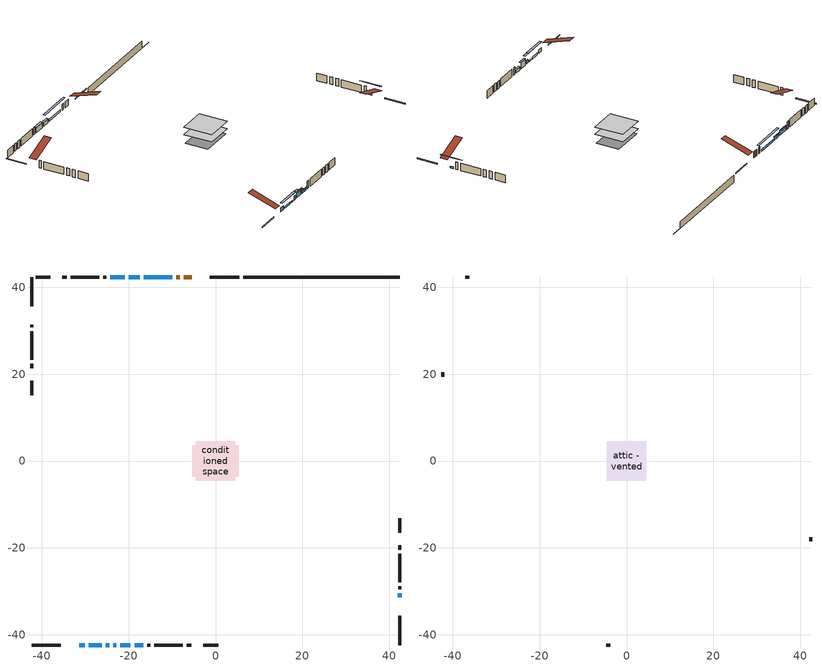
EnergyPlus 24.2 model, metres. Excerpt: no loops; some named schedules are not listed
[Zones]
conditioned space
 floor adiabatic (AdiabaticFloorConstruction): -4.57,-4.57 -4.57,4.57 4.57,4.57 4.57,-4.57 z1.19
 floor foundation (Slab1 construction): -5.33,-3.66 -5.33,3.66 5.33,3.66 5.33,-3.66 z-1.1
 wall outside (RimJoist1 construction): 5.47,42.37 -1.27,42.37 / -42.37,-42.37 -35.62,-42.37 / -42.37,42.37 -42.37,35.62 / 42.37,-42.37 42.37,-35.62 z1.19:1.49
 wall outside (AdiabaticWallConstruction 1): -5.48,42.37 -7.26,42.37 / -8.19,42.37 -9.05,42.37 z1.19:3.22
 wall outside (AdiabaticWallConstruction): -31.42,-42.37 -30.1,-42.37 / -23.55,-42.37 -22.89,-42.37 z1.19:2.41; -9.98,42.37 -16.53,42.37 z1.19:1.88; -29.17,-42.37 -26.19,-42.37 / 42.37,-31.42 42.37,-30.42 z1.19:1.78; -25.27,-42.37 -24.48,-42.37 z1.19:1.6; -17.46,42.37 -20,42.37 z1.19:2.33; -20.93,42.37 -24.23,42.37 z1.19:2.71; -21.96,-42.37 -19.57,-42.37 z1.19:3.15; -18.65,-42.37 -16.62,-42.37 z1.19:2.05
 wall outside (Wall1 construction): -25.16,42.37 -25.82,42.37 / -15.69,-42.37 -15.03,-42.37 / -42.37,31.42 -42.37,30.76 / 42.37,-29.5 42.37,-28.84 z1.19:3.63
 wall outside (Wall2 construction): -26.74,42.37 -33.31,42.37 / -14.1,-42.37 -7.54,-42.37 / -42.37,29.83 -42.37,23.27 / 42.37,-27.91 42.37,-21.35 z1.19:3.63
 wall outside (Wall3 construction): -34.23,42.37 -35.23,42.37 / -6.61,-42.37 -5.62,-42.37 / -42.37,22.34 -42.37,21.35 / 42.37,-20.42 42.37,-19.43 z1.19:3.63
 wall outside (Wall5 construction): -38.08,42.37 -41.44,42.37 / -2.77,-42.37 0.59,-42.37 / -42.37,18.5 -42.37,15.14 / 42.37,-16.58 42.37,-13.22 z1.19:3.63
 wall foundation (FoundationWall1 construction): 6.4,42.37,-1.1 6.4,42.37,1.19 38.31,42.37,1.19 38.31,42.37,-1 42.37,42.37,-1 42.37,42.37,-1.1
 window (WindowConstruction 4): -31.42,-42.37 -30.1,-42.37 z1.19:2.41
 window (WindowConstruction 7): -9.98,42.37 -16.53,42.37 z1.19:1.88
 window (WindowConstruction 8): -29.17,-42.37 -26.2,-42.37 z1.19:1.78
 window (WindowConstruction 9): -25.27,-42.37 -24.48,-42.37 z1.19:1.6
 window (WindowConstruction 5): -23.55,-42.37 -22.89,-42.37 z1.19:2.41
 window (WindowConstruction): -17.46,42.37 -20,42.37 z1.19:2.33
 window (WindowConstruction 1): -20.93,42.37 -24.23,42.37 z1.19:2.71
 window (WindowConstruction 2): -21.96,-42.37 -19.57,-42.37 z1.19:3.15
 window (WindowConstruction 3): -18.65,-42.37 -16.62,-42.37 z1.19:2.05
 window (WindowConstruction 6): 42.37,-31.42 42.37,-30.43 z1.19:1.78
 door (Door): -5.48,42.37 -7.26,42.37 z1.19:3.22
 door (Door 1): -8.19,42.37 -9.05,42.37 z1.19:3.22
 ceiling adiabatic (AdiabaticFloorConstruction): 4.57,-4.57 4.57,4.57 -4.57,4.57 -4.57,-4.57 z1.19
attic - vented
 floor to conditioned space (Floor1 construction Reversed): -4.57,-4.57 -4.57,4.57 4.57,4.57 4.57,-4.57 z3.63
 wall outside (Wall4 construction): -36.16,42.37 -37.15,42.37 / -4.69,-42.37 -3.7,-42.37 / -42.37,20.42 -42.37,19.43 / 42.37,-18.5 42.37,-17.51 z1.19:3.63
 roof outside (Roof1 construction): -4.55,42.37,3.63 -4.55,33.46,6.6 -2.2,33.46,6.6 -2.2,42.37,3.63; -32.35,-42.37,3.63 -32.35,-33.46,6.6 -34.69,-33.46,6.6 -34.69,-42.37,3.63; -42.37,32.35,3.63 -33.46,32.35,6.6 -33.46,34.69,6.6 -42.37,34.69,3.63; 42.37,-32.35,3.63 33.46,-32.35,6.6 33.46,-34.69,6.6 42.37,-34.69,3.63
shading: -19.15,42.37 -7.36,42.37 -7.36,42.98 -19.15,42.98 z4.5; -23.7,-42.37 -31.67,-42.37 -31.67,-42.98 -23.7,-42.98 z4.27; -21.98,-42.37 -27.77,-42.37 -27.77,-42.98 -21.98,-42.98 z4.09; -20.15,42.37 -17.31,42.37 -17.31,42.98 -20.15,42.98 z2.48; -24.38,42.37 -20.78,42.37 -20.78,42.98 -24.38,42.98 z2.86; -19.42,-42.37 -22.11,-42.37 -22.11,-42.98 -19.42,-42.98 z3.3; -16.47,-42.37 -18.79,-42.37 -18.79,-42.98 -16.47,-42.98 z2.2; 42.37,-27.37 42.37,-34.47 42.66,-34.47 42.66,-27.37 z4.83
[Building]
Building 1: Terrain=Suburbs
[Site:Location]
Sudbury AP_ON: Latitude {deg}=46.63; Longitude {deg}=-80.8; Time Zone {hr}=-5; Elevation {m}=348; Keep Site Location Information=Yes
[Site:GroundTemperature:Shallow]
-0.3816, -2.62727, -2.80711, -1.74143, 2.53671, 6.79491, 10.4865, 12.8251, 13.0238, 11.1217, 7.52425, 3.39668
[Site:WaterMainsTemperature]
Calculation Method=Schedule; Temperature Schedule=mains temperature schedule
[Material] Roughness=Rough; Thermal Absorptance=0.9
Name | Thickness {m} | Conductivity {W/m-K} | Density {kg/m3} | Specific Heat {J/kg-K} | Solar Absorptance | Visible Absorptance
asphalt or fiberglass shingles | 0.00635 | 0.162714 | 1121.4 | 1465.45 | 0.4 | 0.4
ceiling loosefill ins | 0.169333 | 0.0480833 | 16.02 | 1046.75 | 0.7 | 0.7
ceiling stud and cavity | 0.1397 | 0.296031 | 65.682 | 1177.47 | 0.7 | 0.7
concrete 4.0 in. | 0.1016 | 1.803125 | 2242.8 | 837.4 | 0.7 | 0.7
concrete 8.0 in. | 0.2032 | 1.803125 | 2242.8 | 837.4 | 0.7 | 0.7
door material | 0.04445 | 0.188738 | 512.64 | 1214.23 | 0.7 | 0.7
door material 1 | 0.04445 | 0.0451087 | 512.64 | 1214.23 | 0.7 | 0.7
exterior vertical ins | 0.00990455 | 0.029427 | 32.04 | 1214.23 | 0.7 | 0.7
floor covering | 0.0127 | 0.0433444 | 54.468 | 1339.84 | 0.6 | 0.6
floor rigid ins; wall rigid ins | 0.512978 | 0.029427 | 32.04 | 1214.23 | 0.7 | 0.7
floor stud and cavity | 0.1397 | 1.75129 | 37.0049 | 1207.88 | 0.7 | 0.7
furniture material conditioned space 1 | 0.1524 | 0.115458 | 640.8 | 1214.23 | 0.6 | 0.6
gypsum board | 0.0127 | 0.160291 | 801 | 837.4 | 0.6 | 0.6
gypsum board 1 | 0.0127 | 0.160291 | 801 | 837.4 | 0.7 | 0.7
osb sheathing 0.5 in. | 0.0127 | 0.115458 | 512.64 | 1214.23 | 0.7 | 0.7
osb sheathing 0.75 in. | 0.01905 | 0.115458 | 512.64 | 1214.23 | 0.7 | 0.7
osb sheathing 2.0 in. | 0.0508 | 0.115458 | 512.64 | 1214.23 | 0.7 | 0.7
rim joist rigid ins | 0.051816 | 0.029427 | 32.04 | 1214.23 | 0.7 | 0.7
rim joist stud and cavity | 0.0508 | 0.275866 | 125.044 | 1163.47 | 0.6 | 0.6
wall stud and cavity | 0.1397 | 0.0844924 | 139.0536 | 1170.24 | 0.7 | 0.7
wall stud and cavity 1 | 0.1397 | 0.100049 | 139.0536 | 1170.24 | 0.7 | 0.7
wall stud and cavity 2 | 0.1397 | 0.09204 | 139.0536 | 1170.24 | 0.7 | 0.7
wall stud and cavity 3 | 0.0889 | 6.1454 | 50.32683 | 1063.81 | 0.6 | 0.6
wall stud and cavity 4 | 0.1397 | 0.254875 | 139.0536 | 1170.24 | 0.7 | 0.7
wall stud and cavity 5 | 0.0889 | 0.380278 | 52.3479 | 1209.89 | 0.7 | 0.7
wall stud and cavity 6 | 0.0889 | 0.391764 | 83.0341 | 1211.67 | 0.7 | 0.7
wood siding | 0.0254 | 0.102417 | 544.68 | 1172.36 | 0.4 | 0.4
wood siding 1 | 0.00254 | 0.102417 | 544.68 | 1172.36 | 0.4 | 0.4
wood siding 2; wood siding 3; wood siding 4 | 0.0254 | 0.102417 | 544.68 | 1172.36 | 0.7 | 0.7
[WindowMaterial:SimpleGlazingSystem]
Name | U-Factor {W/m2-K} | Solar Heat Gain Coefficient
WindowMaterial | 2.89919 | 0.69
WindowMaterial 1 | 2.87818 | 0.7
WindowMaterial 2 | 2.90373 | 0.68
WindowMaterial 3 | 2.94802 | 0.64
WindowMaterial 4 | 6.57853 | 0.79
WindowMaterial 5 | 6.76988 | 0.73
WindowMaterial 6 | 2.97981 | 0.61
WindowMaterial 7 | 2.93496 | 0.66
WindowMaterial 8 | 3.02581 | 0.55
[Construction]
AdiabaticFloorConstruction: floor stud and cavity, floor rigid ins, osb sheathing 0.75 in., floor covering
AdiabaticWallConstruction: wood siding 3, wall rigid ins, wall stud and cavity 5, gypsum board
AdiabaticWallConstruction 1: wood siding 4, wall rigid ins, wall stud and cavity 5, gypsum board
Door: door material
Door 1: door material 1
Floor1 construction Reversed: gypsum board, ceiling stud and cavity, ceiling loosefill ins
FoundationWall1 construction: concrete 8.0 in., gypsum board 1
furniture construction conditioned space 1: furniture material conditioned space 1
PartitionWallConstruction: gypsum board, wall stud and cavity 6, gypsum board
RimJoist1 construction: wood siding 2, rim joist rigid ins, osb sheathing 2.0 in., rim joist stud and cavity
Roof1 construction: asphalt or fiberglass shingles
Slab1 construction: concrete 4.0 in.
Wall1 construction: wood siding, osb sheathing 0.5 in., wall stud and cavity, gypsum board
Wall2 construction: wood siding, osb sheathing 0.5 in., wall stud and cavity 1, gypsum board
Wall3 construction: wood siding, osb sheathing 0.5 in., wall stud and cavity 2, gypsum board
Wall4 construction: wood siding 1, wall stud and cavity 3
Wall5 construction: wood siding, osb sheathing 0.5 in., wall stud and cavity 4, gypsum board
WindowConstruction: WindowMaterial
WindowConstruction 1: WindowMaterial 1
WindowConstruction 2: WindowMaterial 2
WindowConstruction 3: WindowMaterial 3
WindowConstruction 4: WindowMaterial 4
WindowConstruction 5: WindowMaterial 5
WindowConstruction 6; WindowConstruction 8: WindowMaterial 6
WindowConstruction 7: WindowMaterial 7
WindowConstruction 9: WindowMaterial 8
[Zone] Multiplier=1; Part of Total Floor Area=Yes
Name | Volume {m3}
attic - vented | 40.2936
conditioned space | 402
[Space]
Name | Zone | Volume {m3}
attic - vented 1 | attic - vented | 40.2936
conditioned space 1 | conditioned space | 402
[ZoneInfiltration:EffectiveLeakageArea]
infil attic - vented 1: Zone or Space=attic - vented 1; Schedule=Always On Discrete; Effective Air Leakage Area {cm2}=3236.52; Stack Coefficient=0.000376001; Wind Coefficient=1.31013e-05
[ZoneMixing]
whole house fan mix: Zone or Space=attic - vented; Schedule=Always On Continuous; Design Flow Rate Calculation Method=Flow/Zone; Design Flow Rate {m3/s}=0; Source Zone or Space=conditioned space
[SurfaceProperty:ExposedFoundationPerimeter]
Slab1: Exposed Perimeter Calculation Method=TotalExposedPerimeter; Total Exposed Perimeter {m}=35.967
[InternalMass] Zone or ZoneList=conditioned space; Space or SpaceList=conditioned space 1
Name | Construction | Surface Area {m2}
furniture mass conditioned space 1 | furniture construction conditioned space 1 | 64.6559
partition wall mass | PartitionWallConstruction | 161.64
[Lights]
interior lighting: Zone or ZoneList or Space or SpaceList=conditioned space 1; Schedule=interior lighting schedule; Design Level Calculation Method=LightingLevel; Lighting Level {W}=343.2; Return Air Fraction=0; Fraction Radiant=0.6; Fraction Visible=0.2; Fraction Replaceable=1
[People]
occupants: Zone or ZoneList or Space or SpaceList=conditioned space 1; Number of People Schedule=occupants schedule; Number of People Calculation Method=People; Number of People=3; Fraction Radiant=0.314171; Sensible Heat Fraction=0.56303; Activity Level Schedule=occupants activity schedule; Carbon Dioxide Generation Rate {m3/s-W}=0; Enable ASHRAE 55 Comfort Warnings=No; Mean Radiant Temperature Calculation Type=EnclosureAveraged
[ElectricEquipment] Zone or ZoneList or Space or SpaceList=conditioned space 1; Design Level Calculation Method=EquipmentLevel
Name | Schedule | Design Level {W} | Fraction Latent | Fraction Radiant | Fraction Lost
clothes dryer | clothes dryer schedule | 140.772 | 0.015 | 0.081 | 0.85
clothes washer | clothes washer schedule | 32.1985 | 0.03 | 0.162 | 0.7
cooking range | cooking range schedule | 215.147 | 0.08 | 0.432 | 0.2
dishwasher | dishwasher schedule | 66.8632 | 0.3 | 0.18 | 0.4
fridge | fridge schedule | 72.9452 | 0 | 0.6 | 0
mech vent house fan | mech vent house fan schedule | 6.275 | 0 | 0 | 1
mech vent house fan cfis | mech vent house fan cfis schedule | 0 | 0 | 0 | 0
misc plug loads | misc plug loads schedule | 494.7 | 0.045 | 0.513 | 0.1
whole house fan | Always On Discrete | 0 | 0 | 0 | 1
[OtherEquipment] Zone or ZoneList or Space or SpaceList=conditioned space 1; Design Level Calculation Method=EquipmentLevel
Name | Fuel Type | Schedule | Design Level {W} | Fraction Latent | Fraction Radiant | Fraction Lost
clothes dryer 1 | Electricity | clothes dryer schedule | 0 | 0.015 | 0.081 | 0.85
cooking range 1 | Electricity | cooking range schedule | 0 | 0.08 | 0.432 | 0.2
general water use latent | None | general water use schedule | 62.594 | 1 | 0 | 0
general water use sensible | None | general water use schedule | -61.6891 | 0 | 0.6 | 0
mech vent house fan latent load | None | Always On Discrete | 0 | 1 | 0 | 0
mech vent house fan sensible load | None | Always On Discrete | 0 | 0 | 0 | 0
water heater energy adjustment1 | NaturalGas | Always On Discrete | 0.01 | 0 | 0 | 1
[ZoneInfiltration:DesignFlowRate] Zone or ZoneList or Space or SpaceList=conditioned space 1; Schedule=Always On Discrete; Design Flow Rate Calculation Method=Flow/Zone; Design Flow Rate {m3/s}=0
infil flow; natural vent flow; whole house fan flow
[Foundation:Kiva]
Foundation Kiva 1: Initial Indoor Air Temperature {C}=18; Wall Height Above Grade {m}=1.19; Wall Depth Below Slab {m}=0.2032; Custom Block Material Name 1=exterior vertical ins; Custom Block Depth 1 {m}=2.28999; Custom Block X Position 1 {m}=0.2159; Custom Block Z Position 1 {m}=0
[Foundation:Kiva:Settings]
Soil Conductivity {W/m-K}=0.849921; Soil Density {kg/m3}=1842.3; Soil Specific Heat {J/kg-K}=418.7; Ground Solar Absorptivity=0.9; Ground Thermal Absorptivity=0.9; Ground Surface Roughness {m}=0.03; Far-Field Width {m}=40; Deep-Ground Boundary Condition=ZeroFlux; Deep-Ground Depth {m}=40; Minimum Cell Dimension {m}=0.2; Maximum Cell Growth Coefficient=3; Simulation Timestep=Timestep
[Exterior:Lights]
exterior lighting: Schedule=exterior lighting schedule; Design Level {W}=75.6
[Schedule:Constant]
Name | Hourly Value
Always On Continuous; mech vent house fan schedule; mech vent house fan cfis schedule; Always On Discrete | 1
occupants activity schedule | 117.228
fridge schedule | 0
[Schedule:Week:Daily]
interior lighting schedule Week Rule - Jan1-Jan27: interior lighting schedule day, interior lighting schedule day, interior lighting schedule day, interior lighting schedule day, interior lighting schedule day, interior lighting schedule day, interior lighting schedule day, interior lighting schedule default day, interior lighting schedule default day, interior lighting schedule default day, interior lighting schedule default day, interior lighting schedule default day
interior lighting schedule Week Rule - Jan28-Feb3: interior lighting schedule day, interior lighting schedule day, interior lighting schedule day, interior lighting schedule day, interior lighting schedule day 1, interior lighting schedule day 1, interior lighting schedule day 1, interior lighting schedule default day, interior lighting schedule default day, interior lighting schedule default day, interior lighting schedule default day, interior lighting schedule default day
interior lighting schedule Week Rule - Feb4-Feb24: interior lighting schedule day 1, interior lighting schedule day 1, interior lighting schedule day 1, interior lighting schedule day 1, interior lighting schedule day 1, interior lighting schedule day 1, interior lighting schedule day 1, interior lighting schedule default day, interior lighting schedule default day, interior lighting schedule default day, interior lighting schedule default day, interior lighting schedule default day
interior lighting schedule Week Rule - Feb25-Mar3: interior lighting schedule day 1, interior lighting schedule day 1, interior lighting schedule day 1, interior lighting schedule day 1, interior lighting schedule day 2, interior lighting schedule day 2, interior lighting schedule day 2, interior lighting schedule default day, interior lighting schedule default day, interior lighting schedule default day, interior lighting schedule default day, interior lighting schedule default day
interior lighting schedule Week Rule - Mar4-Mar31: interior lighting schedule day 2, interior lighting schedule day 2, interior lighting schedule day 2, interior lighting schedule day 2, interior lighting schedule day 2, interior lighting schedule day 2, interior lighting schedule day 2, interior lighting schedule default day, interior lighting schedule default day, interior lighting schedule default day, interior lighting schedule default day, interior lighting schedule default day
interior lighting schedule Week Rule - Apr1-Apr28: interior lighting schedule day 3, interior lighting schedule day 3, interior lighting schedule day 3, interior lighting schedule day 3, interior lighting schedule day 3, interior lighting schedule day 3, interior lighting schedule day 3, interior lighting schedule default day, interior lighting schedule default day, interior lighting schedule default day, interior lighting schedule default day, interior lighting schedule default day
interior lighting schedule Week Rule - Apr29-May5: interior lighting schedule day 3, interior lighting schedule day 3, interior lighting schedule day 4, interior lighting schedule day 4, interior lighting schedule day 4, interior lighting schedule day 4, interior lighting schedule day 4, interior lighting schedule default day, interior lighting schedule default day, interior lighting schedule default day, interior lighting schedule default day, interior lighting schedule default day
interior lighting schedule Week Rule - May6-May26: interior lighting schedule day 4, interior lighting schedule day 4, interior lighting schedule day 4, interior lighting schedule day 4, interior lighting schedule day 4, interior lighting schedule day 4, interior lighting schedule day 4, interior lighting schedule default day, interior lighting schedule default day, interior lighting schedule default day, interior lighting schedule default day, interior lighting schedule default day
interior lighting schedule Week Rule - May27-Jun2: interior lighting schedule day 4, interior lighting schedule day 4, interior lighting schedule day 4, interior lighting schedule day 4, interior lighting schedule day 4, interior lighting schedule day 5, interior lighting schedule day 5, interior lighting schedule default day, interior lighting schedule default day, interior lighting schedule default day, interior lighting schedule default day, interior lighting schedule default day
interior lighting schedule Week Rule - Jun3-Jun30: interior lighting schedule day 5, interior lighting schedule day 5, interior lighting schedule day 5, interior lighting schedule day 5, interior lighting schedule day 5, interior lighting schedule day 5, interior lighting schedule day 5, interior lighting schedule default day, interior lighting schedule default day, interior lighting schedule default day, interior lighting schedule default day, interior lighting schedule default day
interior lighting schedule Week Rule - Jul1-Jul28: interior lighting schedule day 6, interior lighting schedule day 6, interior lighting schedule day 6, interior lighting schedule day 6, interior lighting schedule day 6, interior lighting schedule day 6, interior lighting schedule day 6, interior lighting schedule default day, interior lighting schedule default day, interior lighting schedule default day, interior lighting schedule default day, interior lighting schedule default day
interior lighting schedule Week Rule - Jul29-Aug4: interior lighting schedule day 6, interior lighting schedule day 6, interior lighting schedule day 6, interior lighting schedule day 7, interior lighting schedule day 7, interior lighting schedule day 7, interior lighting schedule day 7, interior lighting schedule default day, interior lighting schedule default day, interior lighting schedule default day, interior lighting schedule default day, interior lighting schedule default day
interior lighting schedule Week Rule - Aug5-Aug25: interior lighting schedule day 7, interior lighting schedule day 7, interior lighting schedule day 7, interior lighting schedule day 7, interior lighting schedule day 7, interior lighting schedule day 7, interior lighting schedule day 7, interior lighting schedule default day, interior lighting schedule default day, interior lighting schedule default day, interior lighting schedule default day, interior lighting schedule default day
interior lighting schedule Week Rule - Aug26-Sep1: interior lighting schedule day 7, interior lighting schedule day 7, interior lighting schedule day 7, interior lighting schedule day 7, interior lighting schedule day 7, interior lighting schedule day 7, interior lighting schedule day 8, interior lighting schedule default day, interior lighting schedule default day, interior lighting schedule default day, interior lighting schedule default day, interior lighting schedule default day
interior lighting schedule Week Rule - Sep2-Sep29: interior lighting schedule day 8, interior lighting schedule day 8, interior lighting schedule day 8, interior lighting schedule day 8, interior lighting schedule day 8, interior lighting schedule day 8, interior lighting schedule day 8, interior lighting schedule default day, interior lighting schedule default day, interior lighting schedule default day, interior lighting schedule default day, interior lighting schedule default day
interior lighting schedule Week Rule - Sep30-Oct6: interior lighting schedule day 8, interior lighting schedule day 9, interior lighting schedule day 9, interior lighting schedule day 9, interior lighting schedule day 9, interior lighting schedule day 9, interior lighting schedule day 9, interior lighting schedule default day, interior lighting schedule default day, interior lighting schedule default day, interior lighting schedule default day, interior lighting schedule default day
interior lighting schedule Week Rule - Oct7-Oct27: interior lighting schedule day 9, interior lighting schedule day 9, interior lighting schedule day 9, interior lighting schedule day 9, interior lighting schedule day 9, interior lighting schedule day 9, interior lighting schedule day 9, interior lighting schedule default day, interior lighting schedule default day, interior lighting schedule default day, interior lighting schedule default day, interior lighting schedule default day
interior lighting schedule Week Rule - Oct28-Nov3: interior lighting schedule day 9, interior lighting schedule day 9, interior lighting schedule day 9, interior lighting schedule day 9, interior lighting schedule day 10, interior lighting schedule day 10, interior lighting schedule day 10, interior lighting schedule default day, interior lighting schedule default day, interior lighting schedule default day, interior lighting schedule default day, interior lighting schedule default day
interior lighting schedule Week Rule - Nov4-Nov24: interior lighting schedule day 10, interior lighting schedule day 10, interior lighting schedule day 10, interior lighting schedule day 10, interior lighting schedule day 10, interior lighting schedule day 10, interior lighting schedule day 10, interior lighting schedule default day, interior lighting schedule default day, interior lighting schedule default day, interior lighting schedule default day, interior lighting schedule default day
interior lighting schedule Week Rule - Nov25-Dec1: interior lighting schedule day 10, interior lighting schedule day 10, interior lighting schedule day 10, interior lighting schedule day 10, interior lighting schedule day 10, interior lighting schedule day 10, interior lighting schedule day 11, interior lighting schedule default day, interior lighting schedule default day, interior lighting schedule default day, interior lighting schedule default day, interior lighting schedule default day
interior lighting schedule Week Rule - Dec2-Dec31: interior lighting schedule day 11, interior lighting schedule day 11, interior lighting schedule day 11, interior lighting schedule day 11, interior lighting schedule day 11, interior lighting schedule day 11, interior lighting schedule day 11, interior lighting schedule default day, interior lighting schedule default day, interior lighting schedule default day, interior lighting schedule default day, interior lighting schedule default day
occupants schedule Week Rule - Jan1-Dec31: occupants schedule day, occupants schedule day, occupants schedule day, occupants schedule day, occupants schedule day, occupants schedule day, occupants schedule day, occupants schedule default day, occupants schedule default day, occupants schedule default day, occupants schedule default day, occupants schedule default day
clothes dryer schedule Week Rule - Jan1-Dec31: clothes dryer schedule day, clothes dryer schedule day, clothes dryer schedule day, clothes dryer schedule day, clothes dryer schedule day, clothes dryer schedule day, clothes dryer schedule day, clothes dryer schedule default day, clothes dryer schedule default day, clothes dryer schedule default day, clothes dryer schedule default day, clothes dryer schedule default day
clothes washer schedule Week Rule - Jan1-Dec31: clothes washer schedule day, clothes washer schedule day, clothes washer schedule day, clothes washer schedule day, clothes washer schedule day, clothes washer schedule day, clothes washer schedule day, clothes washer schedule default day, clothes washer schedule default day, clothes washer schedule default day, clothes washer schedule default day, clothes washer schedule default day
cooking range schedule Week Rule - Jan1-Dec31: cooking range schedule day, cooking range schedule day, cooking range schedule day, cooking range schedule day, cooking range schedule day, cooking range schedule day, cooking range schedule day, cooking range schedule default day, cooking range schedule default day, cooking range schedule default day, cooking range schedule default day, cooking range schedule default day
dishwasher schedule Week Rule - Jan1-Dec31: dishwasher schedule day, dishwasher schedule day, dishwasher schedule day, dishwasher schedule day, dishwasher schedule day, dishwasher schedule day, dishwasher schedule day, dishwasher schedule default day, dishwasher schedule default day, dishwasher schedule default day, dishwasher schedule default day, dishwasher schedule default day
misc plug loads schedule Week Rule - Jan1-Dec31: misc plug loads schedule day, misc plug loads schedule day, misc plug loads schedule day, misc plug loads schedule day, misc plug loads schedule day, misc plug loads schedule day, misc plug loads schedule day, misc plug loads schedule default day, misc plug loads schedule default day, misc plug loads schedule default day, misc plug loads schedule default day, misc plug loads schedule default day
general water use schedule Week Rule - Jan1-Dec31: general water use schedule day, general water use schedule day, general water use schedule day, general water use schedule day, general water use schedule day, general water use schedule day, general water use schedule day, general water use schedule default day, general water use schedule default day, general water use schedule default day, general water use schedule default day, general water use schedule default day
exterior lighting schedule Week Rule - Jan1-Jan27: exterior lighting schedule day, exterior lighting schedule day, exterior lighting schedule day, exterior lighting schedule day, exterior lighting schedule day, exterior lighting schedule day, exterior lighting schedule day, exterior lighting schedule default day, exterior lighting schedule default day, exterior lighting schedule default day, exterior lighting schedule default day, exterior lighting schedule default day
exterior lighting schedule Week Rule - Jan28-Feb3: exterior lighting schedule day, exterior lighting schedule day, exterior lighting schedule day, exterior lighting schedule day, exterior lighting schedule day 1, exterior lighting schedule day 1, exterior lighting schedule day 1, exterior lighting schedule default day, exterior lighting schedule default day, exterior lighting schedule default day, exterior lighting schedule default day, exterior lighting schedule default day
exterior lighting schedule Week Rule - Feb4-Feb24: exterior lighting schedule day 1, exterior lighting schedule day 1, exterior lighting schedule day 1, exterior lighting schedule day 1, exterior lighting schedule day 1, exterior lighting schedule day 1, exterior lighting schedule day 1, exterior lighting schedule default day, exterior lighting schedule default day, exterior lighting schedule default day, exterior lighting schedule default day, exterior lighting schedule default day
exterior lighting schedule Week Rule - Feb25-Mar3: exterior lighting schedule day 1, exterior lighting schedule day 1, exterior lighting schedule day 1, exterior lighting schedule day 1, exterior lighting schedule day 2, exterior lighting schedule day 2, exterior lighting schedule day 2, exterior lighting schedule default day, exterior lighting schedule default day, exterior lighting schedule default day, exterior lighting schedule default day, exterior lighting schedule default day
exterior lighting schedule Week Rule - Mar4-Mar31: exterior lighting schedule day 2, exterior lighting schedule day 2, exterior lighting schedule day 2, exterior lighting schedule day 2, exterior lighting schedule day 2, exterior lighting schedule day 2, exterior lighting schedule day 2, exterior lighting schedule default day, exterior lighting schedule default day, exterior lighting schedule default day, exterior lighting schedule default day, exterior lighting schedule default day
exterior lighting schedule Week Rule - Apr1-Apr28: exterior lighting schedule day 3, exterior lighting schedule day 3, exterior lighting schedule day 3, exterior lighting schedule day 3, exterior lighting schedule day 3, exterior lighting schedule day 3, exterior lighting schedule day 3, exterior lighting schedule default day, exterior lighting schedule default day, exterior lighting schedule default day, exterior lighting schedule default day, exterior lighting schedule default day
exterior lighting schedule Week Rule - Apr29-May5: exterior lighting schedule day 3, exterior lighting schedule day 3, exterior lighting schedule day 4, exterior lighting schedule day 4, exterior lighting schedule day 4, exterior lighting schedule day 4, exterior lighting schedule day 4, exterior lighting schedule default day, exterior lighting schedule default day, exterior lighting schedule default day, exterior lighting schedule default day, exterior lighting schedule default day
exterior lighting schedule Week Rule - May6-May26: exterior lighting schedule day 4, exterior lighting schedule day 4, exterior lighting schedule day 4, exterior lighting schedule day 4, exterior lighting schedule day 4, exterior lighting schedule day 4, exterior lighting schedule day 4, exterior lighting schedule default day, exterior lighting schedule default day, exterior lighting schedule default day, exterior lighting schedule default day, exterior lighting schedule default day
exterior lighting schedule Week Rule - May27-Jun2: exterior lighting schedule day 4, exterior lighting schedule day 4, exterior lighting schedule day 4, exterior lighting schedule day 4, exterior lighting schedule day 4, exterior lighting schedule day 5, exterior lighting schedule day 5, exterior lighting schedule default day, exterior lighting schedule default day, exterior lighting schedule default day, exterior lighting schedule default day, exterior lighting schedule default day
exterior lighting schedule Week Rule - Jun3-Jun30: exterior lighting schedule day 5, exterior lighting schedule day 5, exterior lighting schedule day 5, exterior lighting schedule day 5, exterior lighting schedule day 5, exterior lighting schedule day 5, exterior lighting schedule day 5, exterior lighting schedule default day, exterior lighting schedule default day, exterior lighting schedule default day, exterior lighting schedule default day, exterior lighting schedule default day
exterior lighting schedule Week Rule - Jul1-Jul28: exterior lighting schedule day 6, exterior lighting schedule day 6, exterior lighting schedule day 6, exterior lighting schedule day 6, exterior lighting schedule day 6, exterior lighting schedule day 6, exterior lighting schedule day 6, exterior lighting schedule default day, exterior lighting schedule default day, exterior lighting schedule default day, exterior lighting schedule default day, exterior lighting schedule default day
exterior lighting schedule Week Rule - Jul29-Aug4: exterior lighting schedule day 6, exterior lighting schedule day 6, exterior lighting schedule day 6, exterior lighting schedule day 7, exterior lighting schedule day 7, exterior lighting schedule day 7, exterior lighting schedule day 7, exterior lighting schedule default day, exterior lighting schedule default day, exterior lighting schedule default day, exterior lighting schedule default day, exterior lighting schedule default day
exterior lighting schedule Week Rule - Aug5-Aug25: exterior lighting schedule day 7, exterior lighting schedule day 7, exterior lighting schedule day 7, exterior lighting schedule day 7, exterior lighting schedule day 7, exterior lighting schedule day 7, exterior lighting schedule day 7, exterior lighting schedule default day, exterior lighting schedule default day, exterior lighting schedule default day, exterior lighting schedule default day, exterior lighting schedule default day
exterior lighting schedule Week Rule - Aug26-Sep1: exterior lighting schedule day 7, exterior lighting schedule day 7, exterior lighting schedule day 7, exterior lighting schedule day 7, exterior lighting schedule day 7, exterior lighting schedule day 7, exterior lighting schedule day 8, exterior lighting schedule default day, exterior lighting schedule default day, exterior lighting schedule default day, exterior lighting schedule default day, exterior lighting schedule default day
exterior lighting schedule Week Rule - Sep2-Sep29: exterior lighting schedule day 8, exterior lighting schedule day 8, exterior lighting schedule day 8, exterior lighting schedule day 8, exterior lighting schedule day 8, exterior lighting schedule day 8, exterior lighting schedule day 8, exterior lighting schedule default day, exterior lighting schedule default day, exterior lighting schedule default day, exterior lighting schedule default day, exterior lighting schedule default day
exterior lighting schedule Week Rule - Sep30-Oct6: exterior lighting schedule day 8, exterior lighting schedule day 9, exterior lighting schedule day 9, exterior lighting schedule day 9, exterior lighting schedule day 9, exterior lighting schedule day 9, exterior lighting schedule day 9, exterior lighting schedule default day, exterior lighting schedule default day, exterior lighting schedule default day, exterior lighting schedule default day, exterior lighting schedule default day
exterior lighting schedule Week Rule - Oct7-Oct27: exterior lighting schedule day 9, exterior lighting schedule day 9, exterior lighting schedule day 9, exterior lighting schedule day 9, exterior lighting schedule day 9, exterior lighting schedule day 9, exterior lighting schedule day 9, exterior lighting schedule default day, exterior lighting schedule default day, exterior lighting schedule default day, exterior lighting schedule default day, exterior lighting schedule default day
exterior lighting schedule Week Rule - Oct28-Nov3: exterior lighting schedule day 9, exterior lighting schedule day 9, exterior lighting schedule day 9, exterior lighting schedule day 9, exterior lighting schedule day 10, exterior lighting schedule day 10, exterior lighting schedule day 10, exterior lighting schedule default day, exterior lighting schedule default day, exterior lighting schedule default day, exterior lighting schedule default day, exterior lighting schedule default day
exterior lighting schedule Week Rule - Nov4-Nov24: exterior lighting schedule day 10, exterior lighting schedule day 10, exterior lighting schedule day 10, exterior lighting schedule day 10, exterior lighting schedule day 10, exterior lighting schedule day 10, exterior lighting schedule day 10, exterior lighting schedule default day, exterior lighting schedule default day, exterior lighting schedule default day, exterior lighting schedule default day, exterior lighting schedule default day
exterior lighting schedule Week Rule - Nov25-Dec1: exterior lighting schedule day 10, exterior lighting schedule day 10, exterior lighting schedule day 10, exterior lighting schedule day 10, exterior lighting schedule day 10, exterior lighting schedule day 10, exterior lighting schedule day 11, exterior lighting schedule default day, exterior lighting schedule default day, exterior lighting schedule default day, exterior lighting schedule default day, exterior lighting schedule default day
[Schedule:Year]
interior lighting schedule: interior lighting schedule Week Rule - Jan1-Jan27, 1, 1, 1, 27, interior lighting schedule Week Rule - Jan28-Feb3, 1, 28, 2, 3, interior lighting schedule Week Rule - Feb4-Feb24, 2, 4, 2, 24, interior lighting schedule Week Rule - Feb25-Mar3, 2, 25, 3, 3, interior lighting schedule Week Rule - Mar4-Mar31, 3, 4, 3, 31, interior lighting schedule Week Rule - Apr1-Apr28, 4, 1, 4, 28, interior lighting schedule Week Rule - Apr29-May5, 4, 29, 5, 5, interior lighting schedule Week Rule - May6-May26, 5, 6, 5, 26, interior lighting schedule Week Rule - May27-Jun2, 5, 27, 6, 2, interior lighting schedule Week Rule - Jun3-Jun30, 6, 3, 6, 30, interior lighting schedule Week Rule - Jul1-Jul28, 7, 1, 7, 28, interior lighting schedule Week Rule - Jul29-Aug4, 7, 29, 8, 4, interior lighting schedule Week Rule - Aug5-Aug25, 8, 5, 8, 25, interior lighting schedule Week Rule - Aug26-Sep1, 8, 26, 9, 1, interior lighting schedule Week Rule - Sep2-Sep29, 9, 2, 9, 29, interior lighting schedule Week Rule - Sep30-Oct6, 9, 30, 10, 6, interior lighting schedule Week Rule - Oct7-Oct27, 10, 7, 10, 27, interior lighting schedule Week Rule - Oct28-Nov3, 10, 28, 11, 3, interior lighting schedule Week Rule - Nov4-Nov24, 11, 4, 11, 24, interior lighting schedule Week Rule - Nov25-Dec1, 11, 25, 12, 1, interior lighting schedule Week Rule - Dec2-Dec31, 12, 2, 12, 31
occupants schedule: occupants schedule Week Rule - Jan1-Dec31, 1, 1, 12, 31
clothes dryer schedule: clothes dryer schedule Week Rule - Jan1-Dec31, 1, 1, 12, 31
clothes washer schedule: clothes washer schedule Week Rule - Jan1-Dec31, 1, 1, 12, 31
cooking range schedule: cooking range schedule Week Rule - Jan1-Dec31, 1, 1, 12, 31
dishwasher schedule: dishwasher schedule Week Rule - Jan1-Dec31, 1, 1, 12, 31
misc plug loads schedule: misc plug loads schedule Week Rule - Jan1-Dec31, 1, 1, 12, 31
general water use schedule: general water use schedule Week Rule - Jan1-Dec31, 1, 1, 12, 31
exterior lighting schedule: exterior lighting schedule Week Rule - Jan1-Jan27, 1, 1, 1, 27, exterior lighting schedule Week Rule - Jan28-Feb3, 1, 28, 2, 3, exterior lighting schedule Week Rule - Feb4-Feb24, 2, 4, 2, 24, exterior lighting schedule Week Rule - Feb25-Mar3, 2, 25, 3, 3, exterior lighting schedule Week Rule - Mar4-Mar31, 3, 4, 3, 31, exterior lighting schedule Week Rule - Apr1-Apr28, 4, 1, 4, 28, exterior lighting schedule Week Rule - Apr29-May5, 4, 29, 5, 5, exterior lighting schedule Week Rule - May6-May26, 5, 6, 5, 26, exterior lighting schedule Week Rule - May27-Jun2, 5, 27, 6, 2, exterior lighting schedule Week Rule - Jun3-Jun30, 6, 3, 6, 30, exterior lighting schedule Week Rule - Jul1-Jul28, 7, 1, 7, 28, exterior lighting schedule Week Rule - Jul29-Aug4, 7, 29, 8, 4, exterior lighting schedule Week Rule - Aug5-Aug25, 8, 5, 8, 25, exterior lighting schedule Week Rule - Aug26-Sep1, 8, 26, 9, 1, exterior lighting schedule Week Rule - Sep2-Sep29, 9, 2, 9, 29, exterior lighting schedule Week Rule - Sep30-Oct6, 9, 30, 10, 6, exterior lighting schedule Week Rule - Oct7-Oct27, 10, 7, 10, 27, exterior lighting schedule Week Rule - Oct28-Nov3, 10, 28, 11, 3, exterior lighting schedule Week Rule - Nov4-Nov24, 11, 4, 11, 24, exterior lighting schedule Week Rule - Nov25-Dec1, 11, 25, 12, 1, exterior lighting schedule Week Rule - Dec2-Dec31, 12, 2, 12, 31
[Schedule:Compact]
mains temperature schedule: Through: 01/01, For: AllDays, Until: 24:00, 4.89722, Through: 01/02, For: AllDays, Until: 24:00, 4.825, Through: 01/03, For: AllDays, Until: 24:00, 4.75389, Through: 01/04, For: AllDays, Until: 24:00, 4.68333, Through: 01/05, For: AllDays, Until: 24:00, 4.61444, Through: 01/06, For: AllDays, Until: 24:00, 4.54611, Through: 01/07, For: AllDays, Until: 24:00, 4.47889, Through: 01/08, For: AllDays, Until: 24:00, 4.41333, Through: 01/09, For: AllDays, Until: 24:00, 4.34833, Through: 01/10, For: AllDays, Until: 24:00, 4.285, Through: 01/11, For: AllDays, Until: 24:00, 4.22278, Through: 01/12, For: AllDays, Until: 24:00, 4.16111, Through: 01/13, For: AllDays, Until: 24:00, 4.10167, Through: 01/14, For: AllDays, Until: 24:00, 4.04278, Through: 01/15, For: AllDays, Until: 24:00, 3.985, Through: 01/16, For: AllDays, Until: 24:00, 3.92889, Through: 01/17, For: AllDays, Until: 24:00, 3.87389, Through: 01/18, For: AllDays, Until: 24:00, 3.82056, Through: 01/19, For: AllDays, Until: 24:00, 3.76833, Through: 01/20, For: AllDays, Until: 24:00, 3.71722, Through: 01/21, For: AllDays, Until: 24:00, 3.66778, Through: 01/22, For: AllDays, Until: 24:00, 3.61944, Through: 01/23, For: AllDays, Until: 24:00, 3.57278, Through: 01/24, For: AllDays, Until: 24:00, 3.52722, Through: 01/25, For: AllDays, Until: 24:00, 3.48333, Through: 01/26, For: AllDays, Until: 24:00, 3.44056, Through: 01/27, For: AllDays, Until: 24:00, 3.39944, Through: 01/28, For: AllDays, Until: 24:00, 3.35944, Through: 01/29, For: AllDays, Until: 24:00, 3.32111, Through: 01/30, For: AllDays, Until: 24:00, 3.28444, Through: 01/31, For: AllDays, Until: 24:00, 3.24889, Through: 02/01, For: AllDays, Until: 24:00, 3.215, Through: 02/02, For: AllDays, Until: 24:00, 3.18278, Through: 02/03, For: AllDays, Until: 24:00, 3.15167, Through: 02/04, For: AllDays, Until: 24:00, 3.12278, Through: 02/05, For: AllDays, Until: 24:00, 3.095, Through: 02/06, For: AllDays, Until: 24:00, 3.06833, Through: 02/07, For: AllDays, Until: 24:00, 3.04389, Through: 02/08, For: AllDays, Until: 24:00, 3.02056, Through: 02/09, For: AllDays, Until: 24:00, 2.99889, Through: 02/10, For: AllDays, Until: 24:00, 2.97889, Through: 02/11, For: AllDays, Until: 24:00, 2.96056, Through: 02/12, For: AllDays, Until: 24:00, 2.94333, Through: 02/13, For: AllDays, Until: 24:00, 2.92833, Through: 02/14, For: AllDays, Until: 24:00, 2.91444, Through: 02/15, For: AllDays, Until: 24:00, 2.90222, Through: 02/16, For: AllDays, Until: 24:00, 2.89167, Through: 02/17, For: AllDays, Until: 24:00, 2.88278, Through: 02/18, For: AllDays, Until: 24:00, 2.87556, Through: 02/19, For: AllDays, Until: 24:00, 2.86944, Through: 02/20, For: AllDays, Until: 24:00, 2.86556, Through: 02/21, For: AllDays, Until: 24:00, 2.86278, Through: 02/22, For: AllDays, Until: 24:00, 2.86222, Through: 02/23, For: AllDays, Until: 24:00, 2.86278, Through: 02/24, For: AllDays, Until: 24:00, 2.865, Through: 02/25, For: AllDays, Until: 24:00, 2.86889, Through: 02/26, For: AllDays, Until: 24:00, 2.87444, Through: 02/27, For: AllDays, Until: 24:00, 2.88111, Through: 02/28, For: AllDays, Until: 24:00, 2.89, Through: 03/01, For: AllDays, Until: 24:00, 2.9, Through: 03/02, For: AllDays, Until: 24:00, 2.91222, Through: 03/03, For: AllDays, Until: 24:00, 2.92556, Through: 03/04, For: AllDays, Until: 24:00, 2.94056, Through: 03/05, For: AllDays, Until: 24:00, 2.95722, Through: 03/06, For: AllDays, Until: 24:00, 2.97556, Through: 03/07, For: AllDays, Until: 24:00, 2.995, Through: 03/08, For: AllDays, Until: 24:00, 3.01611, Through: 03/09, For: AllDays, Until: 24:00, 3.03944, Through: 03/10, For: AllDays, Until: 24:00, 3.06389, Through: 03/11, For: AllDays, Until: 24:00, 3.08944, Through: 03/12, For: AllDays, Until: 24:00, 3.11722, Through: 03/13, For: AllDays, Until: 24:00, 3.14611, Through: 03/14, For: AllDays, Until: 24:00, 3.17667, Through: 03/15, For: AllDays, Until: 24:00, 3.20889, Through: 03/16, For: AllDays, Until: 24:00, 3.24222, Through: 03/17, For: AllDays, Until: 24:00, 3.27722, Through: 03/18, For: AllDays, Until: 24:00, 3.31389, Through: 03/19, For: AllDays, Until: 24:00, 3.35222, Through: 03/20, For: AllDays, Until: 24:00, 3.39167, Through: 03/21, For: AllDays, Until: 24:00, 3.43222, Through: 03/22, For: AllDays, Until: 24:00, 3.475, Through: 03/23, For: AllDays, Until: 24:00, 3.51833, Through: 03/24, For: AllDays, Until: 24:00, 3.56389, Through: 03/25, For: AllDays, Until: 24:00, 3.61056, Through: 03/26, For: AllDays, Until: 24:00, 3.65833, Through: 03/27, For: AllDays, Until: 24:00, 3.70778, Through: 03/28, For: AllDays, Until: 24:00, 3.75833, Through: 03/29, For: AllDays, Until: 24:00, 3.81056, Through: 03/30, For: AllDays, Until: 24:00, 3.86389, Through: 03/31, For: AllDays, Until: 24:00, 3.91833, Through: 04/01, For: AllDays, Until: 24:00, 3.97444, Through: 04/02, For: AllDays, Until: 24:00, 4.03167, Through: 04/03, For: AllDays, Until: 24:00, 4.09, Through: 04/04, For: AllDays, Until: 24:00, 4.15, Through: 04/05, For: AllDays, Until: 24:00, 4.21056, Through: 04/06, For: AllDays, Until: 24:00, 4.27278, Through: 04/07, For: AllDays, Until: 24:00, 4.33611, Through: 04/08, For: AllDays, Until: 24:00, 4.40056, Through: 04/09, For: AllDays, Until: 24:00, 4.46611, Through: 04/10, For: AllDays, Until: 24:00, 4.53333, Through: 04/11, For: AllDays, Until: 24:00, 4.60111, Through: 04/12, For: AllDays, Until: 24:00, 4.67, Through: 04/13, For: AllDays, Until: 24:00, 4.74, Through: 04/14, For: AllDays, Until: 24:00, 4.81111, Through: 04/15, For: AllDays, Until: 24:00, 4.88333, Through: 04/16, For: AllDays, Until: 24:00, 4.95667, Through: 04/17, For: AllDays, Until: 24:00, 5.03056, Through: 04/18, For: AllDays, Until: 24:00, 5.10556, Through: 04/19, For: AllDays, Until: 24:00, 5.18167, Through: 04/20, For: AllDays, Until: 24:00, 5.25889, Through: 04/21, For: AllDays, Until: 24:00, 5.33667, Through: 04/22, For: AllDays, Until: 24:00, 5.415, Through: 04/23, For: AllDays, Until: 24:00, 5.495, Through: 04/24, For: AllDays, Until: 24:00, 5.575, Through: 04/25, For: AllDays, Until: 24:00, 5.65611, Through: 04/26, For: AllDays, Until: 24:00, 5.73833, Through: 04/27, For: AllDays, Until: 24:00, 5.82111, Through: 04/28, For: AllDays, Until: 24:00, 5.90444, Through: 04/29, For: AllDays, Until: 24:00, 5.98833, Through: 04/30, For: AllDays, Until: 24:00, 6.07333, Through: 05/01, For: AllDays, Until: 24:00, 6.15889, Through: 05/02, For: AllDays, Until: 24:00, 6.245, Through: 05/03, For: AllDays, Until: 24:00, 6.33167, Through: 05/04, For: AllDays, Until: 24:00, 6.41889, Through: 05/05, For: AllDays, Until: 24:00, 6.50667, Through: 05/06, For: AllDays, Until: 24:00, 6.595, Through: 05/07, For: AllDays, Until: 24:00, 6.68389, Through: 05/08, For: AllDays, Until: 24:00, 6.77333, Through: 05/09, For: AllDays, Until: 24:00, 6.86333, Through: 05/10, For: AllDays, Until: 24:00, 6.95333, Through: 05/11, For: AllDays, Until: 24:00, 7.04389, Through: 05/12, For: AllDays, Until: 24:00, 7.135, Through: 05/13, For: AllDays, Until: 24:00, 7.22611, Through: 05/14, For: AllDays, Until: 24:00, 7.31778, Through: 05/15, For: AllDays, Until: 24:00, 7.40944, Through: 05/16, For: AllDays, Until: 24:00, 7.50167, Through: 05/17, For: AllDays, Until: 24:00, 7.59389, Through: 05/18, For: AllDays, Until: 24:00, 7.68667, Through: 05/19, For: AllDays, Until: 24:00, 7.77944, Through: 05/20, For: AllDays, Until: 24:00, 7.87222, Through: 05/21, For: AllDays, Until: 24:00, 7.96556, Through: 05/22, For: AllDays, Until: 24:00, 8.05833, Through: 05/23, For: AllDays, Until: 24:00, 8.15167, Through: 05/24, For: AllDays, Until: 24:00, 8.245, Through: 05/25, For: AllDays, Until: 24:00, 8.33833, Through: 05/26, For: AllDays, Until: 24:00, 8.43167, Through: 05/27, For: AllDays, Until: 24:00, 8.52444, Through: 05/28, For: AllDays, Until: 24:00, 8.61778, Through: 05/29, For: AllDays, Until: 24:00, 8.71056, Through: 05/30, For: AllDays, Until: 24:00, 8.80333, Through: 05/31, For: AllDays, Until: 24:00, 8.89611, Through: 06/01, For: AllDays, Until: 24:00, 8.98889, Through: 06/02, For: AllDays, Until: 24:00, 9.08111, Through: 06/03, For: AllDays, Until: 24:00, 9.17333, Through: 06/04, For: AllDays, Until: 24:00, 9.265, Through: 06/05, For: AllDays, Until: 24:00, 9.35667, Through: 06/06, For: AllDays, Until: 24:00, 9.44778, Through: 06/07, For: AllDays, Until: 24:00, 9.53889, Through: 06/08, For: AllDays, Until: 24:00, 9.62889, Through: 06/09, For: AllDays, Until: 24:00, 9.71944, Through: 06/10, For: AllDays, Until: 24:00, 9.80889, Through: 06/11, For: AllDays, Until: 24:00, 9.89833, Through: 06/12, For: AllDays, Until: 24:00, 9.98667, Through: 06/13, For: AllDays, Until: 24:00, 10.075, Through: 06/14, For: AllDays, Until: 24:00, 10.1628, Through: 06/15, For: AllDays, Until: 24:00, 10.25, Through: 06/16, For: AllDays, Until: 24:00, 10.3367, Through: 06/17, For: AllDays, Until: 24:00, 10.4222, Through: 06/18, For: AllDays, Until: 24:00, 10.5078, Through: 06/19, For: AllDays, Until: 24:00, 10.5922, Through: 06/20, For: AllDays, Until: 24:00, 10.6761, Through: 06/21, For: AllDays, Until: 24:00, 10.7594, Through: 06/22, For: AllDays, Until: 24:00, 10.8422, Through: 06/23, For: AllDays, Until: 24:00, 10.9239, Through: 06/24, For: AllDays, Until: 24:00, 11.005, Through: 06/25, For: AllDays, Until: 24:00, 11.085, Through: 06/26, For: AllDays, Until: 24:00, 11.1644, Through: 06/27, For: AllDays, Until: 24:00, 11.2428, Through: 06/28, For: AllDays, Until: 24:00, 11.3206, Through: 06/29, For: AllDays, Until: 24:00, 11.3972, Through: 06/30, For: AllDays, Until: 24:00, 11.4728, Through: 07/01, For: AllDays, Until: 24:00, 11.5478, Through: 07/02, For: AllDays, Until: 24:00, 11.6217, Through: 07/03, For: AllDays, Until: 24:00, 11.6944, Through: 07/04, For: AllDays, Until: 24:00, 11.7667, Through: 07/05, For: AllDays, Until: 24:00, 11.8372, Through: 07/06, For: AllDays, Until: 24:00, 11.9072, Through: 07/07, For: AllDays, Until: 24:00, 11.9756, Through: 07/08, For: AllDays, Until: 24:00, 12.0433, Through: 07/09, For: AllDays, Until: 24:00, 12.11, Through: 07/10, For: AllDays, Until: 24:00, 12.1756, Through: 07/11, For: AllDays, Until: 24:00, 12.2394, Through: 07/12, For: AllDays, Until: 24:00, 12.3028, Through: 07/13, For: AllDays, Until: 24:00, 12.3644, Through: 07/14, For: AllDays, Until: 24:00, 12.425, Through: 07/15, For: AllDays, Until: 24:00, 12.4844, Through: 07/16, For: AllDays, Until: 24:00, 12.5428, Through: 07/17, For: AllDays, Until: 24:00, 12.5994, Through: 07/18, For: AllDays, Until: 24:00, 12.655, Through: 07/19, For: AllDays, Until: 24:00, 12.7094, Through: 07/20, For: AllDays, Until: 24:00, 12.7628, Through: 07/21, For: AllDays, Until: 24:00, 12.8144, Through: 07/22, For: AllDays, Until: 24:00, 12.8644, Through: 07/23, For: AllDays, Until: 24:00, 12.9133, Through: 07/24, For: AllDays, Until: 24:00, 12.9611, Through: 07/25, For: AllDays, Until: 24:00, 13.0072, Through: 07/26, For: AllDays, Until: 24:00, 13.0522, Through: 07/27, For: AllDays, Until: 24:00, 13.0956, Through: 07/28, For: AllDays, Until: 24:00, 13.1378, Through: 07/29, For: AllDays, Until: 24:00, 13.1783, Through: 07/30, For: AllDays, Until: 24:00, 13.2172, Through: 07/31, For: AllDays, Until: 24:00, 13.255, Through: 08/01, For: AllDays, Until: 24:00, 13.2911, Through: 08/02, For: AllDays, Until: 24:00, 13.3261, Through: 08/03, For: AllDays, Until: 24:00, 13.3589, Through: 08/04, For: AllDays, Until: 24:00, 13.3906, Through: 08/05, For: AllDays, Until: 24:00, 13.4211, Through: 08/06, For: AllDays, Until: 24:00, 13.4494, Through: 08/07, For: AllDays, Until: 24:00, 13.4767, Through: 08/08, For: AllDays, Until: 24:00, 13.5022, Through: 08/09, For: AllDays, Until: 24:00, 13.5261, Through: 08/10, For: AllDays, Until: 24:00, 13.5489, Through: 08/11, For: AllDays, Until: 24:00, 13.57, Through: 08/12, For: AllDays, Until: 24:00, 13.5889, Through: 08/13, For: AllDays, Until: 24:00, 13.6067, Through: 08/14, For: AllDays, Until: 24:00, 13.6233, Through: 08/15, For: AllDays, Until: 24:00, 13.6378, Through: 08/16, For: AllDays, Until: 24:00, 13.6506, Through: 08/17, For: AllDays, Until: 24:00, 13.6622, Through: 08/18, For: AllDays, Until: 24:00, 13.6722, Through: 08/19, For: AllDays, Until: 24:00, 13.6806, Through: 08/20, For: AllDays, Until: 24:00, 13.6872, Through: 08/21, For: AllDays, Until: 24:00, 13.6922, Through: 08/22, For: AllDays, Until: 24:00, 13.6956, Through: 08/23, For: AllDays, Until: 24:00, 13.6972, Through: 08/24, For: AllDays, Until: 24:00, 13.6978, Through: 08/25, For: AllDays, Until: 24:00, 13.6961, Through: 08/26, For: AllDays, Until: 24:00, 13.6933, Through: 08/27, For: AllDays, Until: 24:00, 13.6889, Through: 08/28, For: AllDays, Until: 24:00, 13.6822, Through: 08/29, For: AllDays, Until: 24:00, 13.6744, Through: 08/30, For: AllDays, Until: 24:00, 13.6656, Through: 08/31, For: AllDays, Until: 24:00, 13.6544, Through: 09/01, For: AllDays, Until: 24:00, 13.6417, Through: 09/02, For: AllDays, Until: 24:00, 13.6278, Through: 09/03, For: AllDays, Until: 24:00, 13.6122, Through: 09/04, For: AllDays, Until: 24:00, 13.5944, Through: 09/05, For: AllDays, Until: 24:00, 13.5756, Through: 09/06, For: AllDays, Until: 24:00, 13.5556, Through: 09/07, For: AllDays, Until: 24:00, 13.5333, Through: 09/08, For: AllDays, Until: 24:00, 13.51, Through: 09/09, For: AllDays, Until: 24:00, 13.4844, Through: 09/10, For: AllDays, Until: 24:00, 13.4578, Through: 09/11, For: AllDays, Until: 24:00, 13.43, Through: 09/12, For: AllDays, Until: 24:00, 13.4, Through: 09/13, For: AllDays, Until: 24:00, 13.3689, Through: 09/14, For: AllDays, Until: 24:00, 13.3361, Through: 09/15, For: AllDays, Until: 24:00, 13.3017, Through: 09/16, For: AllDays, Until: 24:00, 13.2661, Through: 09/17, For: AllDays, Until: 24:00, 13.2289, Through: 09/18, For: AllDays, Until: 24:00, 13.1906, Through: 09/19, For: AllDays, Until: 24:00, 13.15, Through: 09/20, For: AllDays, Until: 24:00, 13.1089, Through: 09/21, For: AllDays, Until: 24:00, 13.0656, Through: 09/22, For: AllDays, Until: 24:00, 13.0211, Through: 09/23, For: AllDays, Until: 24:00, 12.9756, Through: 09/24, For: AllDays, Until: 24:00, 12.9283, Through: 09/25, For: AllDays, Until: 24:00, 12.8794, Through: 09/26, For: AllDays, Until: 24:00, 12.8294, Through: 09/27, For: AllDays, Until: 24:00, 12.7783, Through: 09/28, For: AllDays, Until: 24:00, 12.7256, Through: 09/29, For: AllDays, Until: 24:00, 12.6717, Through: 09/30, For: AllDays, Until: 24:00, 12.6167, Through: 10/01, For: AllDays, Until: 24:00, 12.56, Through: 10/02, For: AllDays, Until: 24:00, 12.5022, Through: 10/03, For: AllDays, Until: 24:00, 12.4433, Through: 10/04, For: AllDays, Until: 24:00, 12.3828, Through: 10/05, For: AllDays, Until: 24:00, 12.3217, Through: 10/06, For: AllDays, Until: 24:00, 12.2589, Through: 10/07, For: AllDays, Until: 24:00, 12.195, Through: 10/08, For: AllDays, Until: 24:00, 12.13, Through: 10/09, For: AllDays, Until: 24:00, 12.0639, Through: 10/10, For: AllDays, Until: 24:00, 11.9967, Through: 10/11, For: AllDays, Until: 24:00, 11.9283, Through: 10/12, For: AllDays, Until: 24:00, 11.8589, Through: 10/13, For: AllDays, Until: 24:00, 11.7883, Through: 10/14, For: AllDays, Until: 24:00, 11.7167, Through: 10/15, For: AllDays, Until: 24:00, 11.6439, Through: 10/16, For: AllDays, Until: 24:00, 11.5706, Through: 10/17, For: AllDays, Until: 24:00, 11.4961, Through: 10/18, For: AllDays, Until: 24:00, 11.4206, Through: 10/19, For: AllDays, Until: 24:00, 11.3439, Through: 10/20, For: AllDays, Until: 24:00, 11.2667, Through: 10/21, For: AllDays, Until: 24:00, 11.1883, Through: 10/22, For: AllDays, Until: 24:00, 11.1094, Through: 10/23, For: AllDays, Until: 24:00, 11.0294, Through: 10/24, For: AllDays, Until: 24:00, 10.9483, Through: 10/25, For: AllDays, Until: 24:00, 10.8672, Through: 10/26, For: AllDays, Until: 24:00, 10.785, Through: 10/27, For: AllDays, Until: 24:00, 10.7017, Through: 10/28, For: AllDays, Until: 24:00, 10.6178, Through: 10/29, For: AllDays, Until: 24:00, 10.5333, Through: 10/30, For: AllDays, Until: 24:00, 10.4483, Through: 10/31, For: AllDays, Until: 24:00, 10.3628, Through: 11/01, For: AllDays, Until: 24:00, 10.2761, Through: 11/02, For: AllDays, Until: 24:00, 10.1894, Through: 11/03, For: AllDays, Until: 24:00, 10.1017, Through: 11/04, For: AllDays, Until: 24:00, 10.0139, Through: 11/05, For: AllDays, Until: 24:00, 9.925, Through: 11/06, For: AllDays, Until: 24:00, 9.83611, Through: 11/07, For: AllDays, Until: 24:00, 9.74667, Through: 11/08, For: AllDays, Until: 24:00, 9.65667, Through: 11/09, For: AllDays, Until: 24:00, 9.56611, Through: 11/10, For: AllDays, Until: 24:00, 9.47556, Through: 11/11, For: AllDays, Until: 24:00, 9.38444, Through: 11/12, For: AllDays, Until: 24:00, 9.29278, Through: 11/13, For: AllDays, Until: 24:00, 9.20111, Through: 11/14, For: AllDays, Until: 24:00, 9.10889, Through: 11/15, For: AllDays, Until: 24:00, 9.01667, Through: 11/16, For: AllDays, Until: 24:00, 8.92444, Through: 11/17, For: AllDays, Until: 24:00, 8.83167, Through: 11/18, For: AllDays, Until: 24:00, 8.73889, Through: 11/19, For: AllDays, Until: 24:00, 8.64611, Through: 11/20, For: AllDays, Until: 24:00, 8.55278, Through: 11/21, For: AllDays, Until: 24:00, 8.46, Through: 11/22, For: AllDays, Until: 24:00, 8.36667, Through: 11/23, For: AllDays, Until: 24:00, 8.27333, Through: 11/24, For: AllDays, Until: 24:00, 8.18, Through: 11/25, For: AllDays, Until: 24:00, 8.08667, Through: 11/26, For: AllDays, Until: 24:00, 7.99389, Through: 11/27, For: AllDays, Until: 24:00, 7.90056, Through: 11/28, For: AllDays, Until: 24:00, 7.80778, Through: 11/29, For: AllDays, Until: 24:00, 7.715, Through: 11/30, For: AllDays, Until: 24:00, 7.62222, Through: 12/01, For: AllDays, Until: 24:00, 7.53, Through: 12/02, For: AllDays, Until: 24:00, 7.43778, Through: 12/03, For: AllDays, Until: 24:00, 7.34556, Through: 12/04, For: AllDays, Until: 24:00, 7.25389, Through: 12/05, For: AllDays, Until: 24:00, 7.16278, Through: 12/06, For: AllDays, Until: 24:00, 7.07167, Through: 12/07, For: AllDays, Until: 24:00, 6.98056, Through: 12/08, For: AllDays, Until: 24:00, 6.89056, Through: 12/09, For: AllDays, Until: 24:00, 6.80056, Through: 12/10, For: AllDays, Until: 24:00, 6.71111, Through: 12/11, For: AllDays, Until: 24:00, 6.62222, Through: 12/12, For: AllDays, Until: 24:00, 6.53333, Through: 12/13, For: AllDays, Until: 24:00, 6.44556, Through: 12/14, For: AllDays, Until: 24:00, 6.35833, Through: 12/15, For: AllDays, Until: 24:00, 6.27111, Through: 12/16, For: AllDays, Until: 24:00, 6.185, Through: 12/17, For: AllDays, Until: 24:00, 6.09944, Through: 12/18, For: AllDays, Until: 24:00, 6.01444, Through: 12/19, For: AllDays, Until: 24:00, 5.93, Through: 12/20, For: AllDays, Until: 24:00, 5.84611, Through: 12/21, For: AllDays, Until: 24:00, 5.76333, Through: 12/22, For: AllDays, Until: 24:00, 5.68111, Through: 12/23, For: AllDays, Until: 24:00, 5.59944, Through: 12/24, For: AllDays, Until: 24:00, 5.51889, Through: 12/25, For: AllDays, Until: 24:00, 5.43944, Through: 12/26, For: AllDays, Until: 24:00, 5.36056, Through: 12/27, For: AllDays, Until: 24:00, 5.28222, Through: 12/28, For: AllDays, Until: 24:00, 5.205, Through: 12/29, For: AllDays, Until: 24:00, 5.12889, Through: 12/30, For: AllDays, Until: 24:00, 5.05333, Through: 12/31, For: AllDays, Until: 24:00, 4.97889
